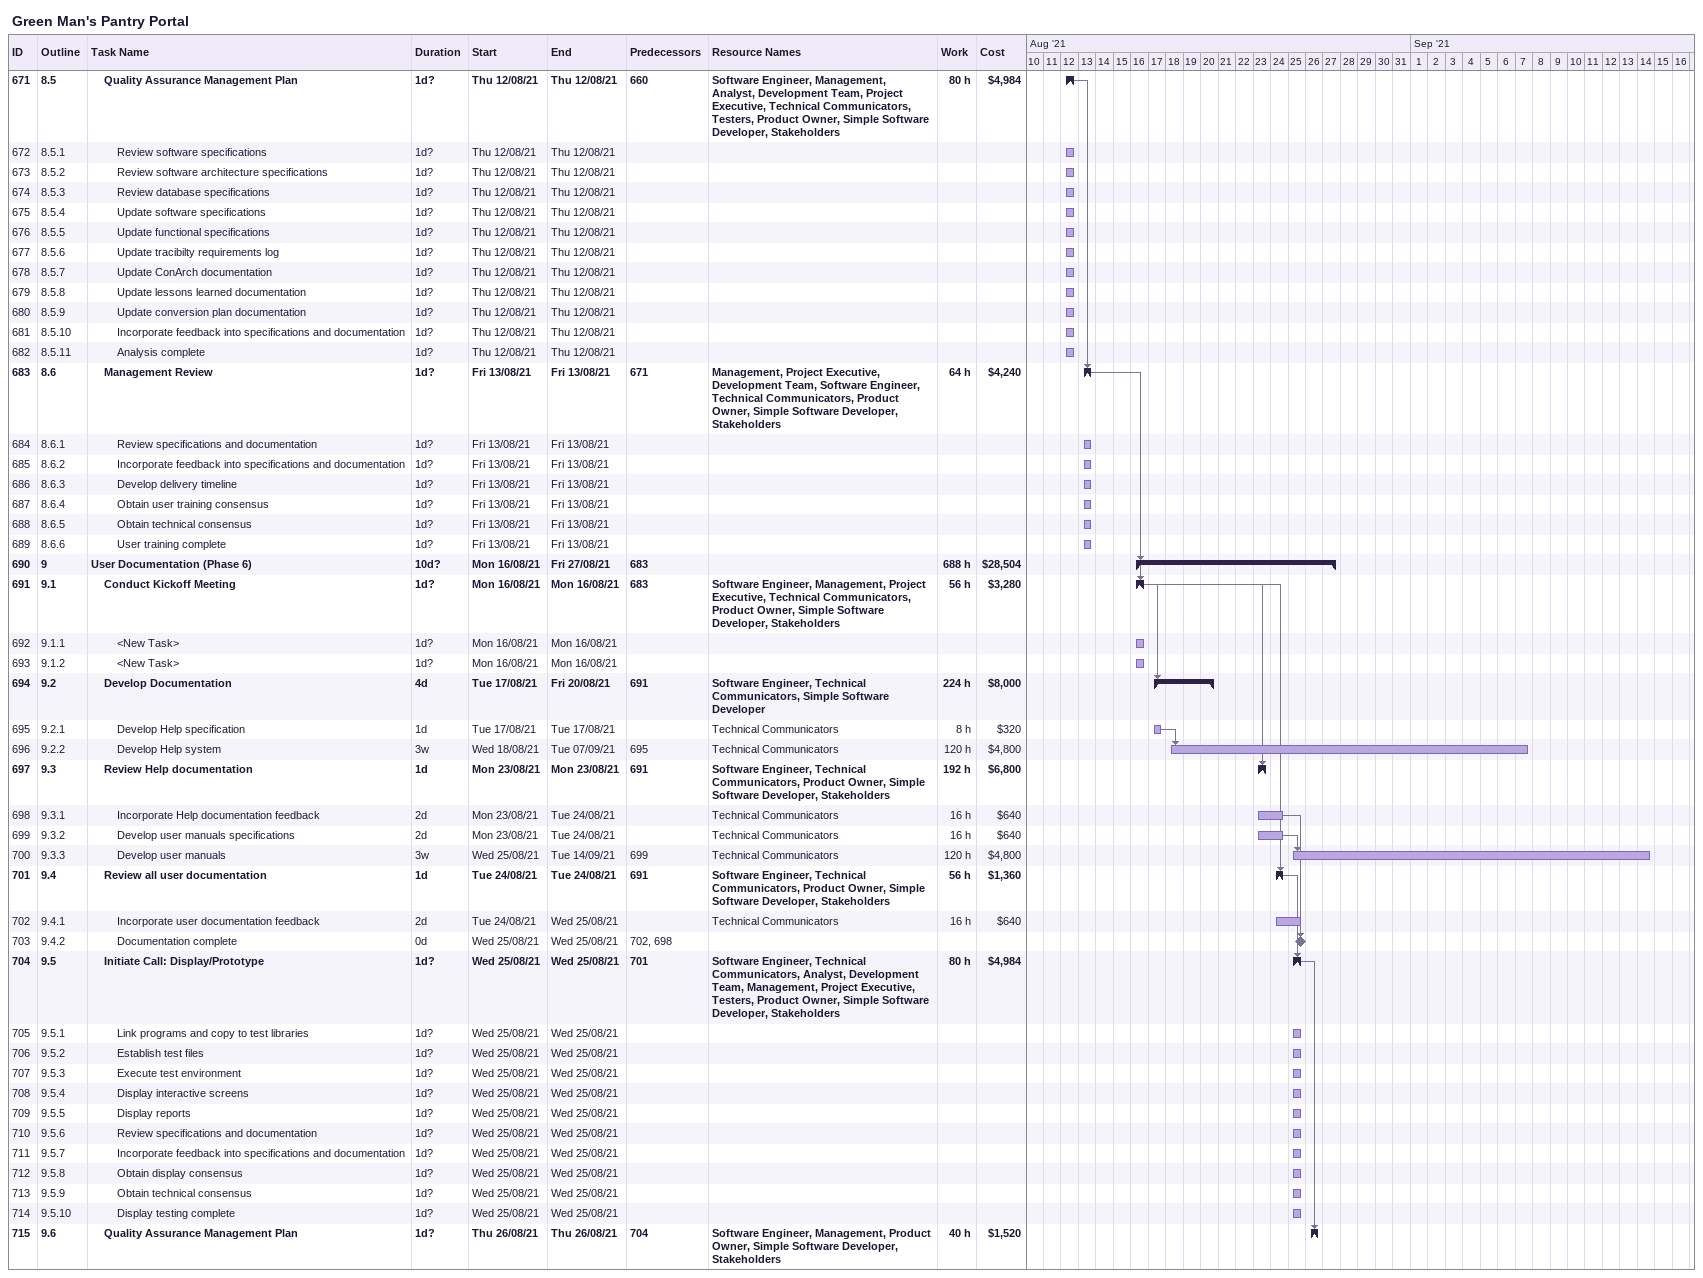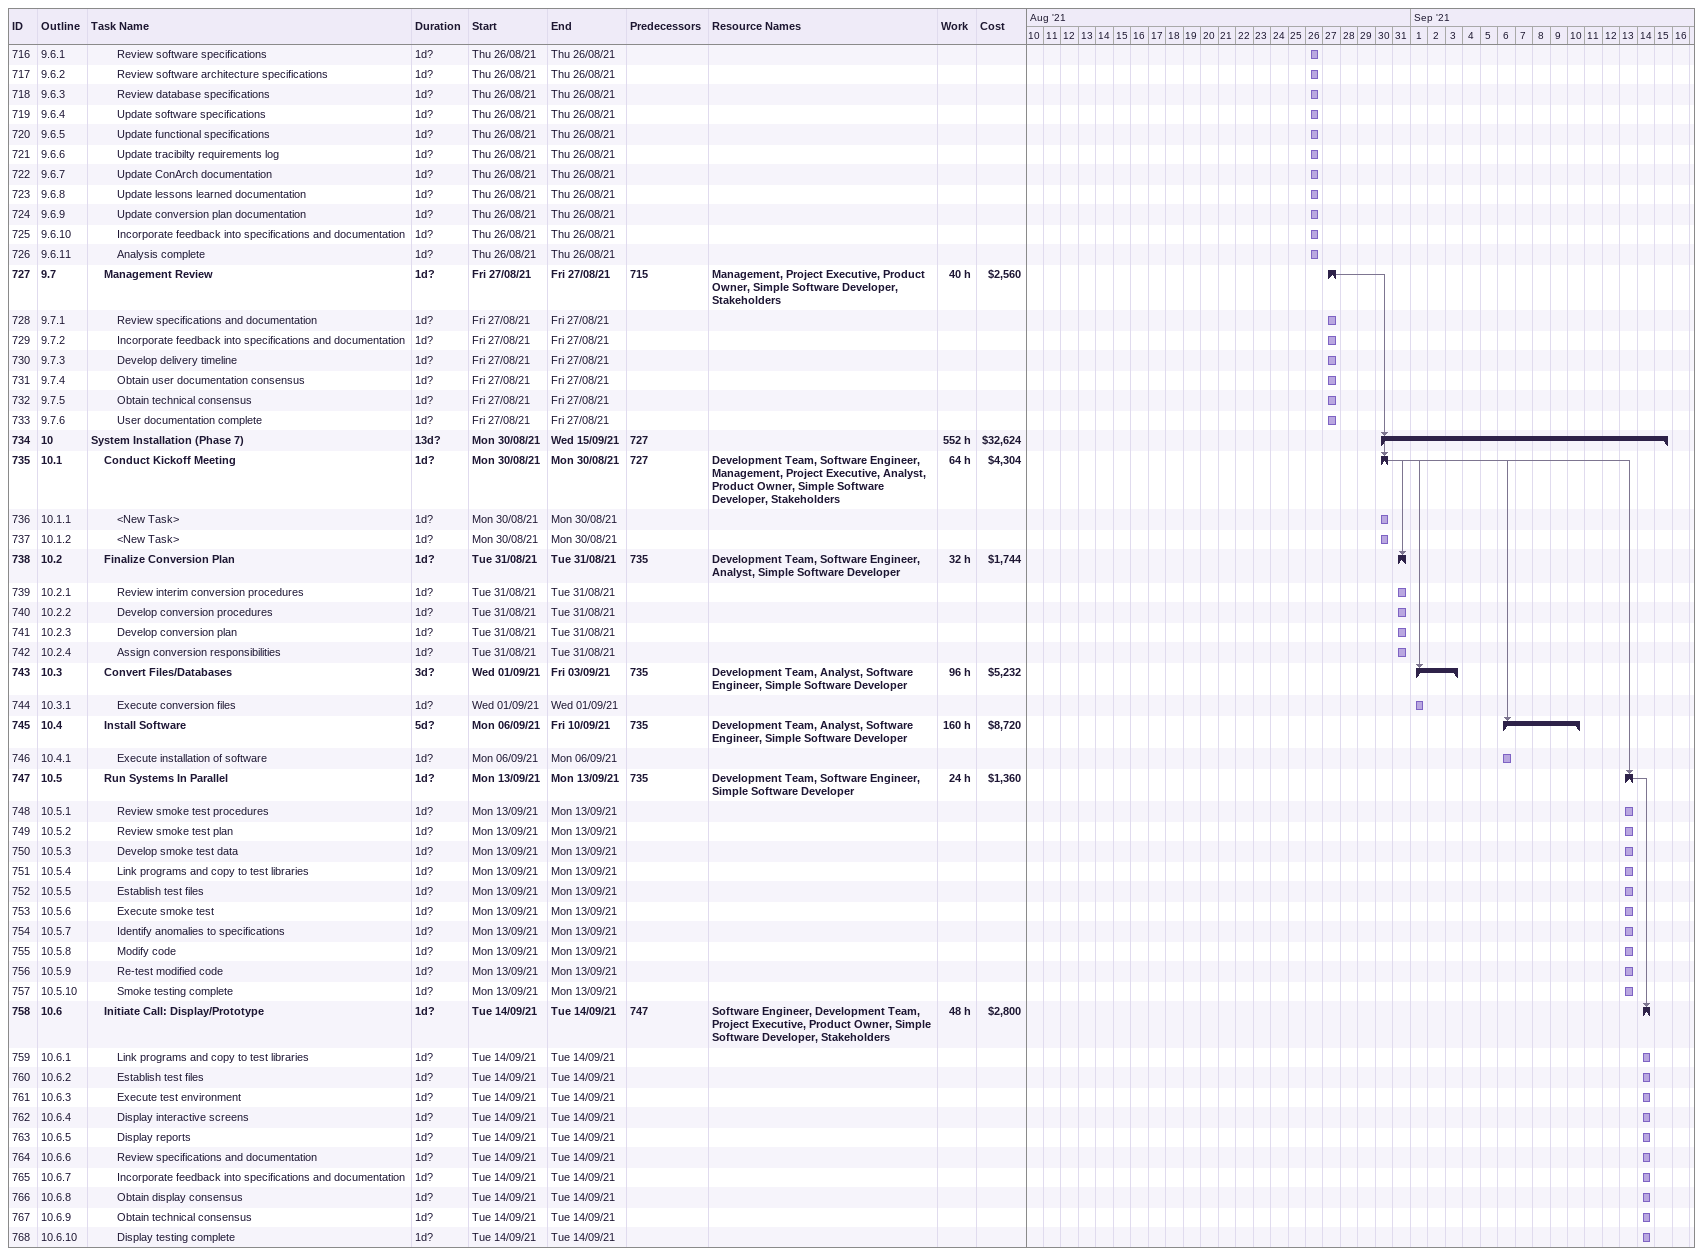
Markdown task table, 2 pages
Green Man's Pantry Portal

| ID | WBS | Task | Duration | Start | Finish | Predecessors | Resources | Work (h) | Cost ($) |
|---|---|---|---|---|---|---|---|---|---|
| 671 | 8.5 | **Quality Assurance Management Plan** | 1d? | 2021-08-12 | 2021-08-12 | 660 | Software Engineer, Management, Analyst, Development Team, Project Executive, Technical Communicators, Testers, Product Owner, Simple Software Developer, Stakeholders | 80 | 4984 |
| 672 | 8.5.1 | Review software specifications | 1d? | 2021-08-12 | 2021-08-12 |  |  |  |  |
| 673 | 8.5.2 | Review software architecture specifications | 1d? | 2021-08-12 | 2021-08-12 |  |  |  |  |
| 674 | 8.5.3 | Review database specifications | 1d? | 2021-08-12 | 2021-08-12 |  |  |  |  |
| 675 | 8.5.4 | Update software specifications | 1d? | 2021-08-12 | 2021-08-12 |  |  |  |  |
| 676 | 8.5.5 | Update functional specifications | 1d? | 2021-08-12 | 2021-08-12 |  |  |  |  |
| 677 | 8.5.6 | Update tracibilty requirements log | 1d? | 2021-08-12 | 2021-08-12 |  |  |  |  |
| 678 | 8.5.7 | Update ConArch documentation | 1d? | 2021-08-12 | 2021-08-12 |  |  |  |  |
| 679 | 8.5.8 | Update lessons learned documentation | 1d? | 2021-08-12 | 2021-08-12 |  |  |  |  |
| 680 | 8.5.9 | Update conversion plan documentation | 1d? | 2021-08-12 | 2021-08-12 |  |  |  |  |
| 681 | 8.5.10 | Incorporate feedback into specifications and documentation | 1d? | 2021-08-12 | 2021-08-12 |  |  |  |  |
| 682 | 8.5.11 | Analysis complete | 1d? | 2021-08-12 | 2021-08-12 |  |  |  |  |
| 683 | 8.6 | **Management Review** | 1d? | 2021-08-13 | 2021-08-13 | 671 | Management, Project Executive, Development Team, Software Engineer, Technical Communicators, Product Owner, Simple Software Developer, Stakeholders | 64 | 4240 |
| 684 | 8.6.1 | Review specifications and documentation | 1d? | 2021-08-13 | 2021-08-13 |  |  |  |  |
| 685 | 8.6.2 | Incorporate feedback into specifications and documentation | 1d? | 2021-08-13 | 2021-08-13 |  |  |  |  |
| 686 | 8.6.3 | Develop delivery timeline | 1d? | 2021-08-13 | 2021-08-13 |  |  |  |  |
| 687 | 8.6.4 | Obtain user training consensus | 1d? | 2021-08-13 | 2021-08-13 |  |  |  |  |
| 688 | 8.6.5 | Obtain technical consensus | 1d? | 2021-08-13 | 2021-08-13 |  |  |  |  |
| 689 | 8.6.6 | User training complete | 1d? | 2021-08-13 | 2021-08-13 |  |  |  |  |
| 690 | 9 | **User Documentation (Phase 6)** | 10d? | 2021-08-16 | 2021-08-27 | 683 |  | 688 | 28504 |
| 691 | 9.1 | **Conduct Kickoff Meeting** | 1d? | 2021-08-16 | 2021-08-16 | 683 | Software Engineer, Management, Project Executive, Technical Communicators, Product Owner, Simple Software Developer, Stakeholders | 56 | 3280 |
| 692 | 9.1.1 | <New Task> | 1d? | 2021-08-16 | 2021-08-16 |  |  |  |  |
| 693 | 9.1.2 | <New Task> | 1d? | 2021-08-16 | 2021-08-16 |  |  |  |  |
| 694 | 9.2 | **Develop Documentation** | 4d | 2021-08-17 | 2021-08-20 | 691 | Software Engineer, Technical Communicators, Simple Software Developer | 224 | 8000 |
| 695 | 9.2.1 | Develop Help specification | 1d | 2021-08-17 | 2021-08-17 |  | Technical Communicators | 8 | 320 |
| 696 | 9.2.2 | Develop Help system | 3w | 2021-08-18 | 2021-09-07 | 695 | Technical Communicators | 120 | 4800 |
| 697 | 9.3 | **Review Help documentation** | 1d | 2021-08-23 | 2021-08-23 | 691 | Software Engineer, Technical Communicators, Product Owner, Simple Software Developer, Stakeholders | 192 | 6800 |
| 698 | 9.3.1 | Incorporate Help documentation feedback | 2d | 2021-08-23 | 2021-08-24 |  | Technical Communicators | 16 | 640 |
| 699 | 9.3.2 | Develop user manuals specifications | 2d | 2021-08-23 | 2021-08-24 |  | Technical Communicators | 16 | 640 |
| 700 | 9.3.3 | Develop user manuals | 3w | 2021-08-25 | 2021-09-14 | 699 | Technical Communicators | 120 | 4800 |
| 701 | 9.4 | **Review all user documentation** | 1d | 2021-08-24 | 2021-08-24 | 691 | Software Engineer, Technical Communicators, Product Owner, Simple Software Developer, Stakeholders | 56 | 1360 |
| 702 | 9.4.1 | Incorporate user documentation feedback | 2d | 2021-08-24 | 2021-08-25 |  | Technical Communicators | 16 | 640 |
| 703 | 9.4.2 | Documentation complete | 0d | 2021-08-25 | 2021-08-25 | 702, 698 |  |  |  |
| 704 | 9.5 | **Initiate Call: Display/Prototype** | 1d? | 2021-08-25 | 2021-08-25 | 701 | Software Engineer, Technical Communicators, Analyst, Development Team, Management, Project Executive, Testers, Product Owner, Simple Software Developer, Stakeholders | 80 | 4984 |
| 705 | 9.5.1 | Link programs and copy to test libraries | 1d? | 2021-08-25 | 2021-08-25 |  |  |  |  |
| 706 | 9.5.2 | Establish test files | 1d? | 2021-08-25 | 2021-08-25 |  |  |  |  |
| 707 | 9.5.3 | Execute test environment | 1d? | 2021-08-25 | 2021-08-25 |  |  |  |  |
| 708 | 9.5.4 | Display interactive screens | 1d? | 2021-08-25 | 2021-08-25 |  |  |  |  |
| 709 | 9.5.5 | Display reports | 1d? | 2021-08-25 | 2021-08-25 |  |  |  |  |
| 710 | 9.5.6 | Review specifications and documentation | 1d? | 2021-08-25 | 2021-08-25 |  |  |  |  |
| 711 | 9.5.7 | Incorporate feedback into specifications and documentation | 1d? | 2021-08-25 | 2021-08-25 |  |  |  |  |
| 712 | 9.5.8 | Obtain display consensus | 1d? | 2021-08-25 | 2021-08-25 |  |  |  |  |
| 713 | 9.5.9 | Obtain technical consensus | 1d? | 2021-08-25 | 2021-08-25 |  |  |  |  |
| 714 | 9.5.10 | Display testing complete | 1d? | 2021-08-25 | 2021-08-25 |  |  |  |  |
| 715 | 9.6 | **Quality Assurance Management Plan** | 1d? | 2021-08-26 | 2021-08-26 | 704 | Software Engineer, Management, Product Owner, Simple Software Developer, Stakeholders | 40 | 1520 |
| 716 | 9.6.1 | Review software specifications | 1d? | 2021-08-26 | 2021-08-26 |  |  |  |  |
| 717 | 9.6.2 | Review software architecture specifications | 1d? | 2021-08-26 | 2021-08-26 |  |  |  |  |
| 718 | 9.6.3 | Review database specifications | 1d? | 2021-08-26 | 2021-08-26 |  |  |  |  |
| 719 | 9.6.4 | Update software specifications | 1d? | 2021-08-26 | 2021-08-26 |  |  |  |  |
| 720 | 9.6.5 | Update functional specifications | 1d? | 2021-08-26 | 2021-08-26 |  |  |  |  |
| 721 | 9.6.6 | Update tracibilty requirements log | 1d? | 2021-08-26 | 2021-08-26 |  |  |  |  |
| 722 | 9.6.7 | Update ConArch documentation | 1d? | 2021-08-26 | 2021-08-26 |  |  |  |  |
| 723 | 9.6.8 | Update lessons learned documentation | 1d? | 2021-08-26 | 2021-08-26 |  |  |  |  |
| 724 | 9.6.9 | Update conversion plan documentation | 1d? | 2021-08-26 | 2021-08-26 |  |  |  |  |
| 725 | 9.6.10 | Incorporate feedback into specifications and documentation | 1d? | 2021-08-26 | 2021-08-26 |  |  |  |  |
| 726 | 9.6.11 | Analysis complete | 1d? | 2021-08-26 | 2021-08-26 |  |  |  |  |
| 727 | 9.7 | **Management Review** | 1d? | 2021-08-27 | 2021-08-27 | 715 | Management, Project Executive, Product Owner, Simple Software Developer, Stakeholders | 40 | 2560 |
| 728 | 9.7.1 | Review specifications and documentation | 1d? | 2021-08-27 | 2021-08-27 |  |  |  |  |
| 729 | 9.7.2 | Incorporate feedback into specifications and documentation | 1d? | 2021-08-27 | 2021-08-27 |  |  |  |  |
| 730 | 9.7.3 | Develop delivery timeline | 1d? | 2021-08-27 | 2021-08-27 |  |  |  |  |
| 731 | 9.7.4 | Obtain user documentation consensus | 1d? | 2021-08-27 | 2021-08-27 |  |  |  |  |
| 732 | 9.7.5 | Obtain technical consensus | 1d? | 2021-08-27 | 2021-08-27 |  |  |  |  |
| 733 | 9.7.6 | User documentation complete | 1d? | 2021-08-27 | 2021-08-27 |  |  |  |  |
| 734 | 10 | **System Installation (Phase 7)** | 13d? | 2021-08-30 | 2021-09-15 | 727 |  | 552 | 32624 |
| 735 | 10.1 | **Conduct Kickoff Meeting** | 1d? | 2021-08-30 | 2021-08-30 | 727 | Development Team, Software Engineer, Management, Project Executive, Analyst, Product Owner, Simple Software Developer, Stakeholders | 64 | 4304 |
| 736 | 10.1.1 | <New Task> | 1d? | 2021-08-30 | 2021-08-30 |  |  |  |  |
| 737 | 10.1.2 | <New Task> | 1d? | 2021-08-30 | 2021-08-30 |  |  |  |  |
| 738 | 10.2 | **Finalize Conversion Plan** | 1d? | 2021-08-31 | 2021-08-31 | 735 | Development Team, Software Engineer, Analyst, Simple Software Developer | 32 | 1744 |
| 739 | 10.2.1 | Review interim conversion procedures | 1d? | 2021-08-31 | 2021-08-31 |  |  |  |  |
| 740 | 10.2.2 | Develop conversion procedures | 1d? | 2021-08-31 | 2021-08-31 |  |  |  |  |
| 741 | 10.2.3 | Develop conversion plan | 1d? | 2021-08-31 | 2021-08-31 |  |  |  |  |
| 742 | 10.2.4 | Assign conversion responsibilities | 1d? | 2021-08-31 | 2021-08-31 |  |  |  |  |
| 743 | 10.3 | **Convert Files/Databases** | 3d? | 2021-09-01 | 2021-09-03 | 735 | Development Team, Analyst, Software Engineer, Simple Software Developer | 96 | 5232 |
| 744 | 10.3.1 | Execute conversion files | 1d? | 2021-09-01 | 2021-09-01 |  |  |  |  |
| 745 | 10.4 | **Install Software** | 5d? | 2021-09-06 | 2021-09-10 | 735 | Development Team, Analyst, Software Engineer, Simple Software Developer | 160 | 8720 |
| 746 | 10.4.1 | Execute installation of software | 1d? | 2021-09-06 | 2021-09-06 |  |  |  |  |
| 747 | 10.5 | **Run Systems In Parallel** | 1d? | 2021-09-13 | 2021-09-13 | 735 | Development Team, Software Engineer, Simple Software Developer | 24 | 1360 |
| 748 | 10.5.1 | Review smoke test procedures | 1d? | 2021-09-13 | 2021-09-13 |  |  |  |  |
| 749 | 10.5.2 | Review smoke test plan | 1d? | 2021-09-13 | 2021-09-13 |  |  |  |  |
| 750 | 10.5.3 | Develop smoke test data | 1d? | 2021-09-13 | 2021-09-13 |  |  |  |  |
| 751 | 10.5.4 | Link programs and copy to test libraries | 1d? | 2021-09-13 | 2021-09-13 |  |  |  |  |
| 752 | 10.5.5 | Establish test files | 1d? | 2021-09-13 | 2021-09-13 |  |  |  |  |
| 753 | 10.5.6 | Execute smoke test | 1d? | 2021-09-13 | 2021-09-13 |  |  |  |  |
| 754 | 10.5.7 | Identify anomalies to specifications | 1d? | 2021-09-13 | 2021-09-13 |  |  |  |  |
| 755 | 10.5.8 | Modify code | 1d? | 2021-09-13 | 2021-09-13 |  |  |  |  |
| 756 | 10.5.9 | Re-test modified code | 1d? | 2021-09-13 | 2021-09-13 |  |  |  |  |
| 757 | 10.5.10 | Smoke testing complete | 1d? | 2021-09-13 | 2021-09-13 |  |  |  |  |
| 758 | 10.6 | **Initiate Call: Display/Prototype** | 1d? | 2021-09-14 | 2021-09-14 | 747 | Software Engineer, Development Team, Project Executive, Product Owner, Simple Software Developer, Stakeholders | 48 | 2800 |
| 759 | 10.6.1 | Link programs and copy to test libraries | 1d? | 2021-09-14 | 2021-09-14 |  |  |  |  |
| 760 | 10.6.2 | Establish test files | 1d? | 2021-09-14 | 2021-09-14 |  |  |  |  |
| 761 | 10.6.3 | Execute test environment | 1d? | 2021-09-14 | 2021-09-14 |  |  |  |  |
| 762 | 10.6.4 | Display interactive screens | 1d? | 2021-09-14 | 2021-09-14 |  |  |  |  |
| 763 | 10.6.5 | Display reports | 1d? | 2021-09-14 | 2021-09-14 |  |  |  |  |
| 764 | 10.6.6 | Review specifications and documentation | 1d? | 2021-09-14 | 2021-09-14 |  |  |  |  |
| 765 | 10.6.7 | Incorporate feedback into specifications and documentation | 1d? | 2021-09-14 | 2021-09-14 |  |  |  |  |
| 766 | 10.6.8 | Obtain display consensus | 1d? | 2021-09-14 | 2021-09-14 |  |  |  |  |
| 767 | 10.6.9 | Obtain technical consensus | 1d? | 2021-09-14 | 2021-09-14 |  |  |  |  |
| 768 | 10.6.10 | Display testing complete | 1d? | 2021-09-14 | 2021-09-14 |  |  |  |  |
